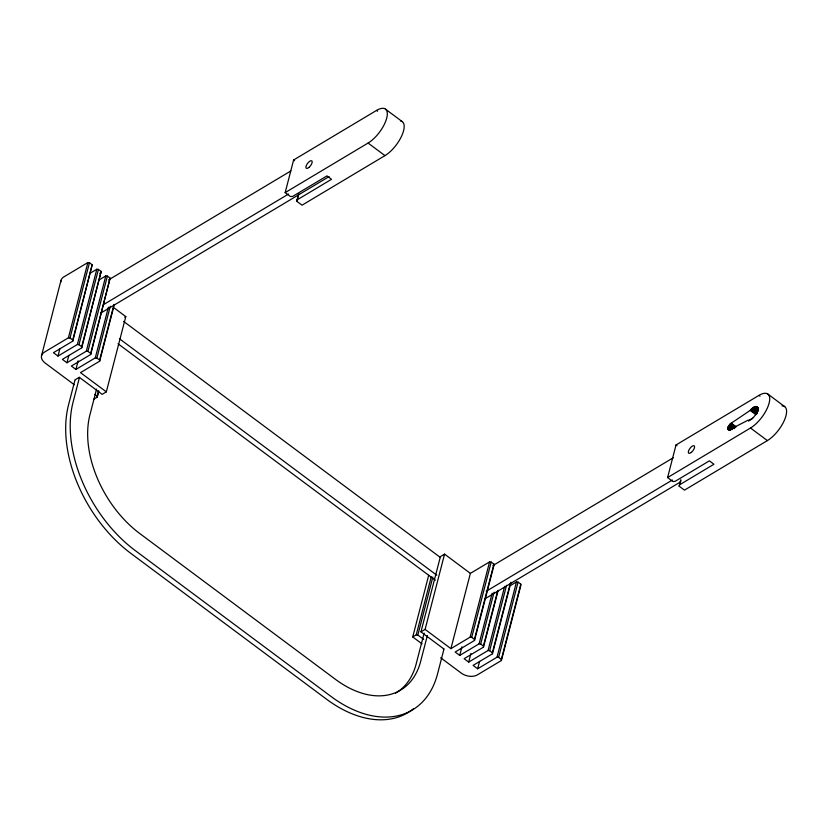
<?xml version="1.0" encoding="UTF-8"?>
<svg xmlns="http://www.w3.org/2000/svg" width="828" height="828" viewBox="0 0 828 828"><rect width="100%" height="100%" fill="white"/><g stroke="black" fill="none" stroke-linecap="round" stroke-linejoin="round"><path stroke-width="1.24" d="M757.817 408.763C756.906 413.803 753.056 419.899 747.591 420.417L729.592 429.732C725.369 430.612 729.261 423.936 731.3 423.139L750.178 410.419C751.503 408.235 757.423 403.94 757.817 408.763L754.846 406.734M41.514 355.74L60.982 280.464M60.868 282.006A11.54 7.421 14.5 0 1 63.735 276.966L87.861 262.548L89.455 262.735L92.177 264.763L72.802 341.115L53.437 352.687L57.991 356.081L59.906 348.681M74.292 384.751L45.157 363.047A11.54 7.421 14.5 0 1 44.267 352.242L68.393 337.824L87.861 262.548M72.802 341.115L72.709 340.029L69.987 338L89.455 262.735M72.709 340.029L92.177 264.763M90.552 272.981L96.824 269.235L98.418 269.411L101.14 271.439L81.765 347.791L62.4 359.373L66.954 362.767L68.869 355.357M57.991 356.081L77.356 344.51L96.824 269.235M81.765 347.791L81.682 346.715L78.96 344.686L98.418 269.411M81.682 346.715L101.14 271.439M99.515 279.667L105.787 275.921L107.392 276.097L110.114 278.125L90.738 354.477L71.363 366.048L75.928 369.443L78.153 360.811M74.955 380.062L68.538 404.882A115.392 74.634 59.1 0 0 130.783 553.332L326.532 699.205A115.392 74.634 59.1 0 0 413.451 708.778M79.488 377.351L73.071 402.17A115.392 74.634 59.1 0 0 135.316 550.63L331.065 696.493A115.392 74.634 59.1 0 0 437.577 673.785L443.994 648.966M66.954 362.767L86.319 351.186L105.787 275.921M90.738 354.477L90.645 353.39L87.923 351.362L107.392 276.097M90.645 353.39L110.114 278.125M75.928 369.443L95.292 357.872L108.375 307.281M114.336 308.068L125.794 316.596L106.326 391.872L80.502 372.631L99.702 361.153L99.608 360.076L96.886 358.048L110.29 306.215M99.608 360.076L113.974 304.549M99.702 361.153L114.378 304.394M96.586 389.067L89.942 414.745A92.322 59.709 59.1 0 0 139.735 533.511L335.495 679.374A92.322 59.709 59.1 0 0 420.707 661.21L427.341 635.531M93.73 399.241L97.218 397.15L98.408 391.137M97.218 397.15L98.811 390.982M400.586 120.96A21.983 9.025 -53.3 0 1 401.777 135.73A21.983 9.025 -53.3 0 1 384.968 155.623L302.054 205.189L296.734 201.225L297.221 199.807L331.531 179.293L326.977 175.898L292.667 196.412L290.493 196.567L285.174 192.613L293.609 159.99L376.523 110.434L377.578 111.221M296.734 201.225L298.608 193.98M297.221 199.807L298.784 193.762M422.021 643.863L412.737 636.949L428.697 575.253M412.737 636.949L416.236 634.859L431.233 576.868M423.636 639.361L417.829 635.045L432.827 577.044M443.311 649.235L443.818 648.924L420.945 631.888L440.413 556.613L444.564 554.129L470.376 573.369L489.576 561.901L491.18 562.077L493.902 564.106L493.995 565.182L474.527 640.458L455.162 652.029L459.716 655.424L479.081 643.853L480.675 644.029L483.407 646.057L483.49 647.144L464.125 658.715L468.679 662.11L488.044 650.539L489.648 650.715L492.37 652.743L492.453 653.82L473.088 665.391L477.652 668.786L497.017 657.215L498.611 657.391L501.333 659.419L501.426 660.506L477.301 674.913A11.54 7.421 14.5 0 1 461.31 673.143L440.641 657.742M424.143 633.11L416.173 663.921A92.322 59.709 59.1 0 1 395.484 693.191M420.945 631.888L425.095 629.404L444.564 554.129M425.095 629.404L450.918 648.645L470.376 573.369M459.716 655.424L461.952 646.792M450.918 648.645L470.118 637.167L489.576 561.901M474.527 640.458L474.434 639.382L471.712 637.353L491.18 562.077M474.434 639.382L493.902 564.106M468.679 662.11L470.915 653.468M479.081 643.853L492.163 593.262M480.675 644.029L494.078 592.206M483.407 646.057L497.763 590.53M477.652 668.786L479.567 661.386M483.49 647.144L498.166 590.374M488.044 650.539L504.645 586.369M489.648 650.715L506.56 585.313M492.37 652.743L510.245 583.636M492.453 653.82L510.969 582.25M497.017 657.215L516.475 581.939L518.08 582.125L520.802 584.154L520.895 585.23L501.426 660.506M498.611 657.391L518.08 582.125M501.333 659.419L520.802 584.154M781.963 405.844A21.983 9.025 -53.3 0 1 784.592 419.775A21.983 9.025 -53.3 0 1 767.38 440.589L684.466 490.145L679.146 486.181L679.633 484.763L713.953 464.249L709.389 460.854L675.079 481.368L672.905 481.534L667.596 477.57L676.031 444.957L758.945 395.401L760 396.177M679.146 486.181L680.709 480.147M679.633 484.763L680.885 479.929M748.543 421.1L752.735 418.275M99.764 273.406L101.233 272.515M109.161 279.553L290.794 170.992M108.727 280.081L110.196 279.202M285.174 192.613L368.087 143.047A21.983 9.025 -53.3 0 0 386.707 118.145A21.983 9.025 -53.3 0 0 376.523 110.434M103.624 304.559L288.589 194.021M100.944 312.974L329.089 176.602M124.749 317.217L125.794 316.596M75.224 379.741L79.302 377.309L102.175 394.345L106.326 391.872M492.95 565.534L673.475 457.636M667.596 477.57L750.51 428.014A21.983 9.025 -53.3 0 0 769.119 403.101A21.983 9.025 -53.3 0 0 758.945 395.401M486.315 591.213L672.377 480.002M484.732 598.955L680.761 481.782M510.586 585.468L516.475 581.939M68.393 337.824L69.987 338M77.356 344.51L78.96 344.686M86.319 351.186L87.923 351.362M95.292 357.872L96.886 358.048M470.118 637.167L471.712 637.353M416.236 634.859L417.829 635.045M385.465 109.13L402.346 121.706M767.887 394.087L784.758 406.662M756.357 406.496L758.282 407.935M756.016 406.486L757.951 407.914M755.654 406.517L757.579 407.956M755.26 406.6L758.158 408.753M754.422 406.921L758.272 409.788M753.966 407.148L757.827 410.015M753.501 407.417L758.324 411.009M753.035 407.738L757.858 411.33M752.559 408.1L757.372 411.692M752.072 408.494L756.895 412.085M751.586 408.928L757.372 413.244M751.11 409.394L756.895 413.71M750.644 409.891L756.43 414.207M750.178 410.419L755.964 414.724M368.087 143.047L384.968 155.623M750.51 428.014L767.38 440.589M731.3 423.139L736.123 426.741M730.948 423.398L735.771 426.989M730.606 423.677L735.43 427.279M730.255 424.008L735.078 427.6M729.913 424.36L734.736 427.952M729.582 424.733L734.405 428.324M729.271 425.137L734.094 428.728M728.971 425.551L732.832 428.418M728.692 425.965L732.552 428.842M728.443 426.399L732.304 429.266M728.226 426.824L731.114 428.976M728.04 427.238L730.927 429.401M727.884 427.652L730.772 429.804M727.771 428.035L730.658 430.198M727.688 428.407L729.613 429.846M727.646 428.738L729.582 430.177M727.646 429.049L729.582 430.488M293.609 159.99L294.602 160.736M676.031 444.957L677.025 445.702M123.6 321.409L440.475 557.534M119.46 338.745L436.78 575.201M118.031 343.765L435.352 580.221M94.816 394.345L97.135 396.074M691.38 452.357A4.616 1.894 -53.3 0 0 694.216 445.826A4.616 1.894 -53.3 0 0 688.761 450.38A4.616 1.894 -53.3 0 0 691.38 452.357M308.968 167.401A4.616 1.894 -53.3 0 0 311.804 160.86A4.616 1.894 -53.3 0 0 306.35 165.424A4.616 1.894 -53.3 0 0 308.968 167.401"/></g></svg>
